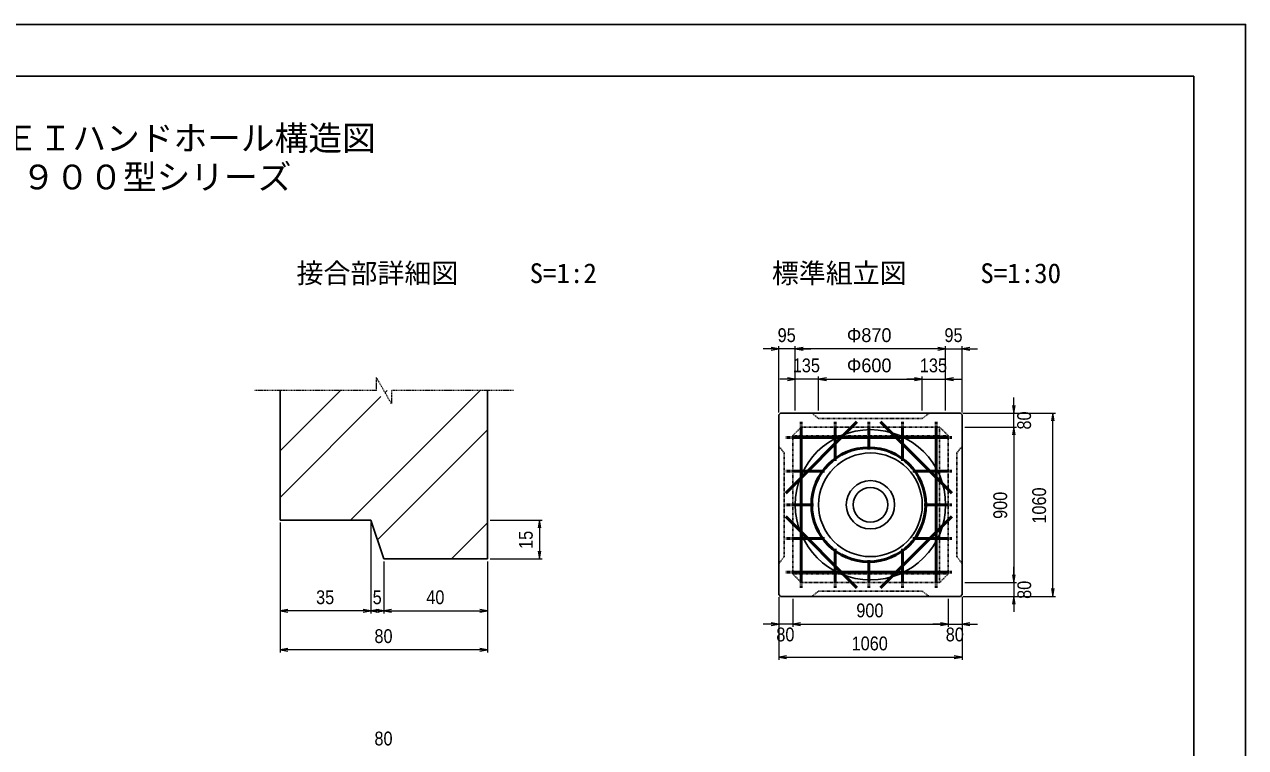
# Model space of a CAD drawing. Units: millimetres, scale not verified. Extents: x -210 to 210, y -148 to 148.
# Drawn here: x -25.5 to 210, y 9 to 148.5 of the extents above; entities that cross this region are included whole.
import ezdxf
from ezdxf.enums import TextEntityAlignment as Align

# ---------------------------------------------------------------- set-up
doc = ezdxf.new("R2010")
doc.units = ezdxf.units.MM
doc.linetypes.add('USER1', pattern=[12.95, 6.35, -3.175, 0.25, -3.175])
doc.linetypes.add('USER2', pattern=[4.7625, 3.175, -1.5875])
doc.layers.add('0-0', color=7, linetype='Continuous')
for name, color, linetype, lineweight in [('0-1_0', 9, 'Continuous', 25), ('0-2_dims', 2, 'Continuous', 13), ('0-3_pen1実線', 4, 'Continuous', 13), ('0-5_pen3実線', 7, 'Continuous', 25), ('0-6_pen4実線', 6, 'Continuous', 25), ('0-7_pen1一点', 4, 'USER1', 13), ('0-8_pen2破線', 3, 'USER2', 25), ('0-9_鉄筋１', 7, 'Continuous', 50), ('0-A_鉄筋２', 7, 'USER2', 50)]:
    doc.layers.add(name, color=color, linetype=linetype, lineweight=lineweight)
doc.styles.add('ＭＳ ゴシック', font='')
doc.styles.add('ＭＳ Ｐゴシック', font='')
doc.styles.get('ＭＳ ゴシック').set_extended_font_data('MS Gothic')
doc.styles.get('ＭＳ Ｐゴシック').set_extended_font_data('MS PGothic')

# ---------------------------------------------------------------- blocks, each defined once
blk = doc.blocks.new('部分図 1')
at = {"layer": '0-1_0'}
blk.add_lwpolyline([(0, 0), (12600, 0), (12600, 8910), (0, 8910)], close=True, dxfattribs=at)
at = {"layer": '0-2_dims'}
for p, q in [((9900, 7032.65), (9810, 7032.65)), ((9900, 6665), (9900, 7047.65)), ((9995, 7032.65), (9900, 7032.65)), ((9995, 6675), (9995, 7047.65)), ((9995, 6675), (9995, 7047.65)), ((9995, 7032.65), (10085, 7032.65)), ((10865, 7032.65), (9995, 7032.65)), ((10865, 7032.65), (10775, 7032.65)), ((10865, 6675), (10865, 7047.65)), ((10865, 6675), (10865, 7047.65)), ((10865, 7032.65), (10960, 7032.65)), ((10960, 6665), (10960, 7047.65)), ((10960, 7032.65), (11050, 7032.65)), ((9995, 6857.65), (9905, 6857.65)), ((9995, 6675), (9995, 6872.65)), ((10130, 6857.65), (9995, 6857.65)), ((10130, 6675), (10130, 6872.65)), ((10130, 6675), (10130, 6872.65)), ((10130, 6857.65), (10220, 6857.65)), ((10130, 6857.65), (10730, 6857.65)), ((10730, 6857.65), (10640, 6857.65)), ((10730, 6675), (10730, 6872.65)), ((10730, 6675), (10730, 6872.65)), ((10730, 6857.65), (10865, 6857.65)), ((10865, 6675), (10865, 6872.65)), ((10865, 6857.65), (10955, 6857.65)), ((11258.74, 6660), (11258.74, 6750)), ((10965, 6660), (11273.74, 6660)), ((10965, 6660), (11499.69, 6660)), ((11258.74, 6580), (11258.74, 6660)), ((11484.69, 5600), (11484.69, 6660)), ((10975, 6580), (11273.74, 6580)), ((10975, 6580), (11274.69, 6580)), ((11258.74, 6580), (11258.74, 6490)), ((11259.69, 6580), (11259.69, 5680)), ((7015.13, 6026.61), (7015.13, 5500.95)), ((7015.13, 6026.61), (7015.13, 5275.95)), ((7540.13, 6026.61), (7540.13, 5500.95)), ((7540.13, 6026.61), (7540.13, 5500.95)), ((8230.13, 6041.61), (8530.22, 6041.61)), ((8515.22, 6041.61), (8515.22, 5816.61)), ((7615.13, 5801.61), (7615.13, 5500.95)), ((7615.13, 5801.61), (7615.13, 5500.95)), ((8215.13, 5801.61), (8215.13, 5500.95)), ((8215.13, 5801.61), (8215.13, 5275.95)), ((8230.13, 5816.61), (8530.22, 5816.61)), ((11259.69, 5680), (11259.69, 5770)), ((10975, 5680), (11274.69, 5680)), ((10975, 5680), (11274.69, 5680)), ((11259.69, 5680), (11259.69, 5600)), ((9900, 5595), (9900, 5424.67)), ((9900, 5595), (9900, 5233.65)), ((9980, 5585), (9980, 5424.67)), ((9980, 5585), (9980, 5424.67)), ((10880, 5585), (10880, 5424.67)), ((10880, 5585), (10880, 5424.67)), ((10960, 5595), (10960, 5424.67)), ((10960, 5595), (10960, 5233.65)), ((10965, 5600), (11274.69, 5600)), ((10965, 5600), (11499.69, 5600)), ((11259.69, 5600), (11259.69, 5510)), ((7540.13, 5515.95), (7015.13, 5515.95)), ((7615.13, 5515.95), (7540.13, 5515.95)), ((7615.13, 5515.95), (8215.13, 5515.95)), ((9900, 5439.67), (9810, 5439.67)), ((9980, 5439.67), (9900, 5439.67)), ((9980, 5439.67), (10070, 5439.67)), ((9980, 5439.67), (10880, 5439.67)), ((10880, 5439.67), (10790, 5439.67)), ((10880, 5439.67), (10960, 5439.67)), ((10960, 5439.67), (11050, 5439.67)), ((8215.13, 5290.95), (7015.13, 5290.95)), ((9900, 5248.65), (10960, 5248.65))]:
    blk.add_line(p, q, dxfattribs=at)
for points in [[(9855, 7025.15), (9900, 7032.65), (9855, 7040.15)], [(10040, 7040.15), (9995, 7032.65), (10040, 7025.15)], [(10040, 7040.15), (9995, 7032.65), (10040, 7025.15)], [(10820, 7025.15), (10865, 7032.65), (10820, 7040.15)], [(10820, 7025.15), (10865, 7032.65), (10820, 7040.15)], [(11005, 7040.15), (10960, 7032.65), (11005, 7025.15)], [(9950, 6850.15), (9995, 6857.65), (9950, 6865.15)], [(10175, 6865.15), (10130, 6857.65), (10175, 6850.15)], [(10175, 6865.15), (10130, 6857.65), (10175, 6850.15)], [(10685, 6850.15), (10730, 6857.65), (10685, 6865.15)], [(10685, 6850.15), (10730, 6857.65), (10685, 6865.15)], [(10910, 6865.15), (10865, 6857.65), (10910, 6850.15)], [(11251.24, 6705), (11258.74, 6660), (11266.24, 6705)], [(11492.19, 6615), (11484.69, 6660), (11477.19, 6615)], [(11266.24, 6535), (11258.74, 6580), (11251.24, 6535)], [(11267.19, 6535), (11259.69, 6580), (11252.19, 6535)], [(8522.72, 5996.61), (8515.22, 6041.61), (8507.72, 5996.61)], [(8507.72, 5861.61), (8515.22, 5816.61), (8522.72, 5861.61)], [(11252.19, 5725), (11259.69, 5680), (11267.19, 5725)], [(11252.19, 5725), (11259.69, 5680), (11267.19, 5725)], [(11267.19, 5555), (11259.69, 5600), (11252.19, 5555)], [(11477.19, 5645), (11484.69, 5600), (11492.19, 5645)], [(7060.13, 5523.45), (7015.13, 5515.95), (7060.13, 5508.45)], [(7495.13, 5508.45), (7540.13, 5515.95), (7495.13, 5523.45)], [(7585.13, 5523.45), (7540.13, 5515.95), (7585.13, 5508.45)], [(7570.13, 5508.45), (7615.13, 5515.95), (7570.13, 5523.45)], [(7660.13, 5523.45), (7615.13, 5515.95), (7660.13, 5508.45)], [(8170.13, 5508.45), (8215.13, 5515.95), (8170.13, 5523.45)], [(9855, 5432.17), (9900, 5439.67), (9855, 5447.17)], [(10025, 5447.17), (9980, 5439.67), (10025, 5432.17)], [(10025, 5447.17), (9980, 5439.67), (10025, 5432.17)], [(10835, 5432.17), (10880, 5439.67), (10835, 5447.17)], [(10835, 5432.17), (10880, 5439.67), (10835, 5447.17)], [(11005, 5447.17), (10960, 5439.67), (11005, 5432.17)], [(7060.13, 5298.45), (7015.13, 5290.95), (7060.13, 5283.45)], [(8170.13, 5283.45), (8215.13, 5290.95), (8170.13, 5298.45)], [(9945, 5256.15), (9900, 5248.65), (9945, 5241.15)], [(10915, 5241.15), (10960, 5248.65), (10915, 5256.15)]]:
    blk.add_lwpolyline(points, dxfattribs=at)
at = {"layer": '0-3_pen1実線'}
for p, q in [((7015.13, 6442.08), (7364.67, 6791.61)), ((7422.89, 6041.61), (8172.89, 6791.61)), ((7620.93, 6778.47), (7634.08, 6791.61)), ((7015.13, 6172.67), (7598.29, 6755.83)), ((7578.17, 5927.49), (8215.13, 6564.45)), ((8006.11, 5816.61), (8215.13, 6025.63))]:
    blk.add_line(p, q, dxfattribs=at)
at = {"layer": '0-5_pen3実線'}
for p, q in [((7015.13, 6791.61), (7015.13, 6041.61)), ((8215.13, 6791.61), (8215.13, 5816.61)), ((9910, 6660), (9900, 6650)), ((9900, 6650), (9900, 5610)), ((10950, 6660), (9910, 6660)), ((10950, 6660), (10960, 6650)), ((10960, 5610), (10960, 6650)), ((7540.13, 6041.61), (7015.13, 6041.61)), ((7615.13, 5816.61), (7540.13, 6041.61)), ((7615.13, 5816.61), (8215.13, 5816.61)), ((9900, 5610), (9910, 5600)), ((9910, 5600), (10950, 5600)), ((10960, 5610), (10950, 5600))]:
    blk.add_line(p, q, dxfattribs=at)
for radius in [435, 300, 140, 100]:
    blk.add_circle((10430, 6130), radius, dxfattribs=at)
at = {"layer": '0-6_pen4実線'}
blk.add_lwpolyline([(300, 300), (12300, 300), (12300, 8610), (300, 8610)], close=True, dxfattribs=at)
at = {"layer": '0-7_pen1一点'}
for p, q in [((7571.83, 6791.61), (7571.83, 6866.61)), ((7658.43, 6716.61), (7571.83, 6866.61)), ((7571.83, 6791.61), (6865.13, 6791.61)), ((8365.13, 6791.61), (7658.43, 6791.61)), ((7658.43, 6791.61), (7658.43, 6716.61))]:
    blk.add_line(p, q, dxfattribs=at)
at = {"layer": '0-8_pen2破線'}
for p, q in [((10130, 6630), (10090, 6660)), ((9980, 6530), (10030, 6580)), ((10830, 6580), (10030, 6580)), ((10030, 6580), (10030, 5680)), ((10830, 6580), (10880, 6530)), ((10830, 6580), (10830, 5680)), ((9980, 6530), (9980, 5730)), ((9980, 6530), (10880, 6530)), ((10880, 5730), (10880, 6530)), ((10930, 6430), (10960, 6470)), ((10930, 5830), (10930, 6430)), ((9930, 5830), (9900, 5790)), ((10930, 5830), (10960, 5790)), ((10030, 5680), (9980, 5730)), ((9980, 5730), (10880, 5730)), ((10880, 5730), (10830, 5680)), ((10030, 5680), (10830, 5680)), ((10130, 5630), (10090, 5600)), ((10130, 5630), (10730, 5630)), ((10730, 5630), (10770, 5600))]:
    blk.add_line(p, q, dxfattribs=at)
for points in [[(10130, 6630), (10730, 6630), (10770, 6660)], [(9930, 5830), (9930, 6430), (9900, 6470)]]:
    blk.add_lwpolyline(points, dxfattribs=at)
at = {"layer": '0-9_鉄筋１'}
for p, q in [((9940, 6198.21), (10351.79, 6610)), ((10030, 6570), (10030, 5690)), ((10225, 6385), (10225, 6570)), ((10420, 6570), (10420, 6450)), ((10900, 6198.21), (10488.21, 6610)), ((10615, 6385), (10615, 6570)), ((10810, 6570), (10810, 5690)), ((9980, 6520), (10860, 6520)), ((9980, 6325), (10165, 6325)), ((10860, 6325), (10675, 6325)), ((9980, 6130), (10100, 6130)), ((10740, 6130), (10870, 6130)), ((10860, 6130), (10740, 6130)), ((9940, 6061.79), (10351.79, 5650)), ((10900, 6061.79), (10488.21, 5650)), ((9980, 5935), (10165, 5935)), ((10860, 5935), (10675, 5935)), ((10225, 5875), (10225, 5690)), ((10615, 5875), (10615, 5690)), ((10420, 5810), (10420, 5690)), ((9980, 5740), (10860, 5740))]:
    blk.add_line(p, q, dxfattribs=at)
blk.add_circle((10420, 6130), 330, dxfattribs=at)
at = {"layer": '0-A_鉄筋２'}
for p, q in [((10030, 6570), (10030, 6610)), ((10225, 6570), (10225, 6610)), ((10420, 6570), (10420, 6610)), ((10615, 6570), (10615, 6610)), ((10810, 6570), (10810, 6610)), ((9980, 6520), (9940, 6520)), ((10860, 6520), (10900, 6520)), ((10860, 6520), (10900, 6520)), ((9980, 6325), (9940, 6325)), ((10860, 6325), (10900, 6325)), ((9980, 6130), (9940, 6130)), ((10860, 6130), (10900, 6130)), ((9980, 5935), (9940, 5935)), ((10860, 5935), (10900, 5935)), ((9980, 5740), (9940, 5740)), ((10860, 5740), (10900, 5740)), ((10860, 5740), (10900, 5740)), ((10030, 5690), (10030, 5650)), ((10225, 5690), (10225, 5650)), ((10420, 5690), (10420, 5650)), ((10615, 5690), (10615, 5650)), ((10810, 5690), (10810, 5650))]:
    blk.add_line(p, q, dxfattribs=at)
at = {"layer": '0-2_dims', "color": 7, "style": 'ＭＳ Ｐゴシック', "width": 0.9}
for s, p in [('95', (9892.95, 7047.65)), ('95', (10857.95, 7047.65)), ('135', (9980.68, 6872.65)), ('135', (10715.68, 6872.65)), ('35', (7223.09, 5530.95)), ('5', (7550.36, 5530.95)), ('40', (7860.59, 5530.95)), ('900', (10348.18, 5454.67)), ('80', (7560.59, 5305.95)), ('80', (9885.45, 5315.58)), ('1060', (10320.91, 5263.65)), ('80', (10865.45, 5315.58)), ('80', (7560.59, 4713.46))]:
    blk.add_text(s, height=79.98, dxfattribs=at).set_placement(p, align=Align.BOTTOM_LEFT)
at = {"layer": '0-2_dims', "color": 7, "style": 'ＭＳ Ｐゴシック'}
for s, p in [('Φ870', (10293.64, 7047.65)), ('Φ600', (10293.64, 6872.65))]:
    blk.add_text(s, height=79.98, dxfattribs=at).set_placement(p, align=Align.BOTTOM_LEFT)
at = {"layer": '0-2_dims', "color": 7, "style": 'ＭＳ Ｐゴシック', "width": 0.9}
for s, p in [('80', (11382.83, 6565.45)), ('1060', (11469.69, 6020.91)), ('900', (11244.69, 6048.18)), ('15', (8500.22, 5874.57)), ('80', (11383.78, 5585.45))]:
    blk.add_text(s, height=79.98, rotation=90, dxfattribs=at).set_placement(p, align=Align.BOTTOM_LEFT)
at = {"layer": '0-5_pen3実線', "style": 'ＭＳ ゴシック'}
for s, height, p in [('\u3000接合部詳細図\u3000', 114.4, (6953.7, 7378.74)), ('S=1:2', 114.3, (8458.44, 7378.76)), ('\u3000標準組立図\u3000', 114.3, (9704, 7378.73)), ('S=1:30', 114.4, (11065.65, 7378.73))]:
    blk.add_text(s, height=height, dxfattribs=at).set_placement(p, align=Align.BOTTOM_LEFT)
at = {"layer": '0-6_pen4実線', "style": 'ＭＳ ゴシック'}
for s, p in [('\u3000ＫＯＥＩハンドホール構造図\u3000', (4837.55, 8137.5)), ('９００型シリーズ', (5519.99, 7912.5))]:
    blk.add_text(s, height=143, dxfattribs=at).set_placement(p, align=Align.BOTTOM_LEFT)

msp = doc.modelspace()

# ---------------------------------------------------------------- block references
at = {"layer": '0-0', "xscale": 0.0333333, "yscale": 0.0333333}
msp.add_blockref('部分図 1', (-210, -148.5), dxfattribs=at)

doc.saveas('drawing.dxf')
